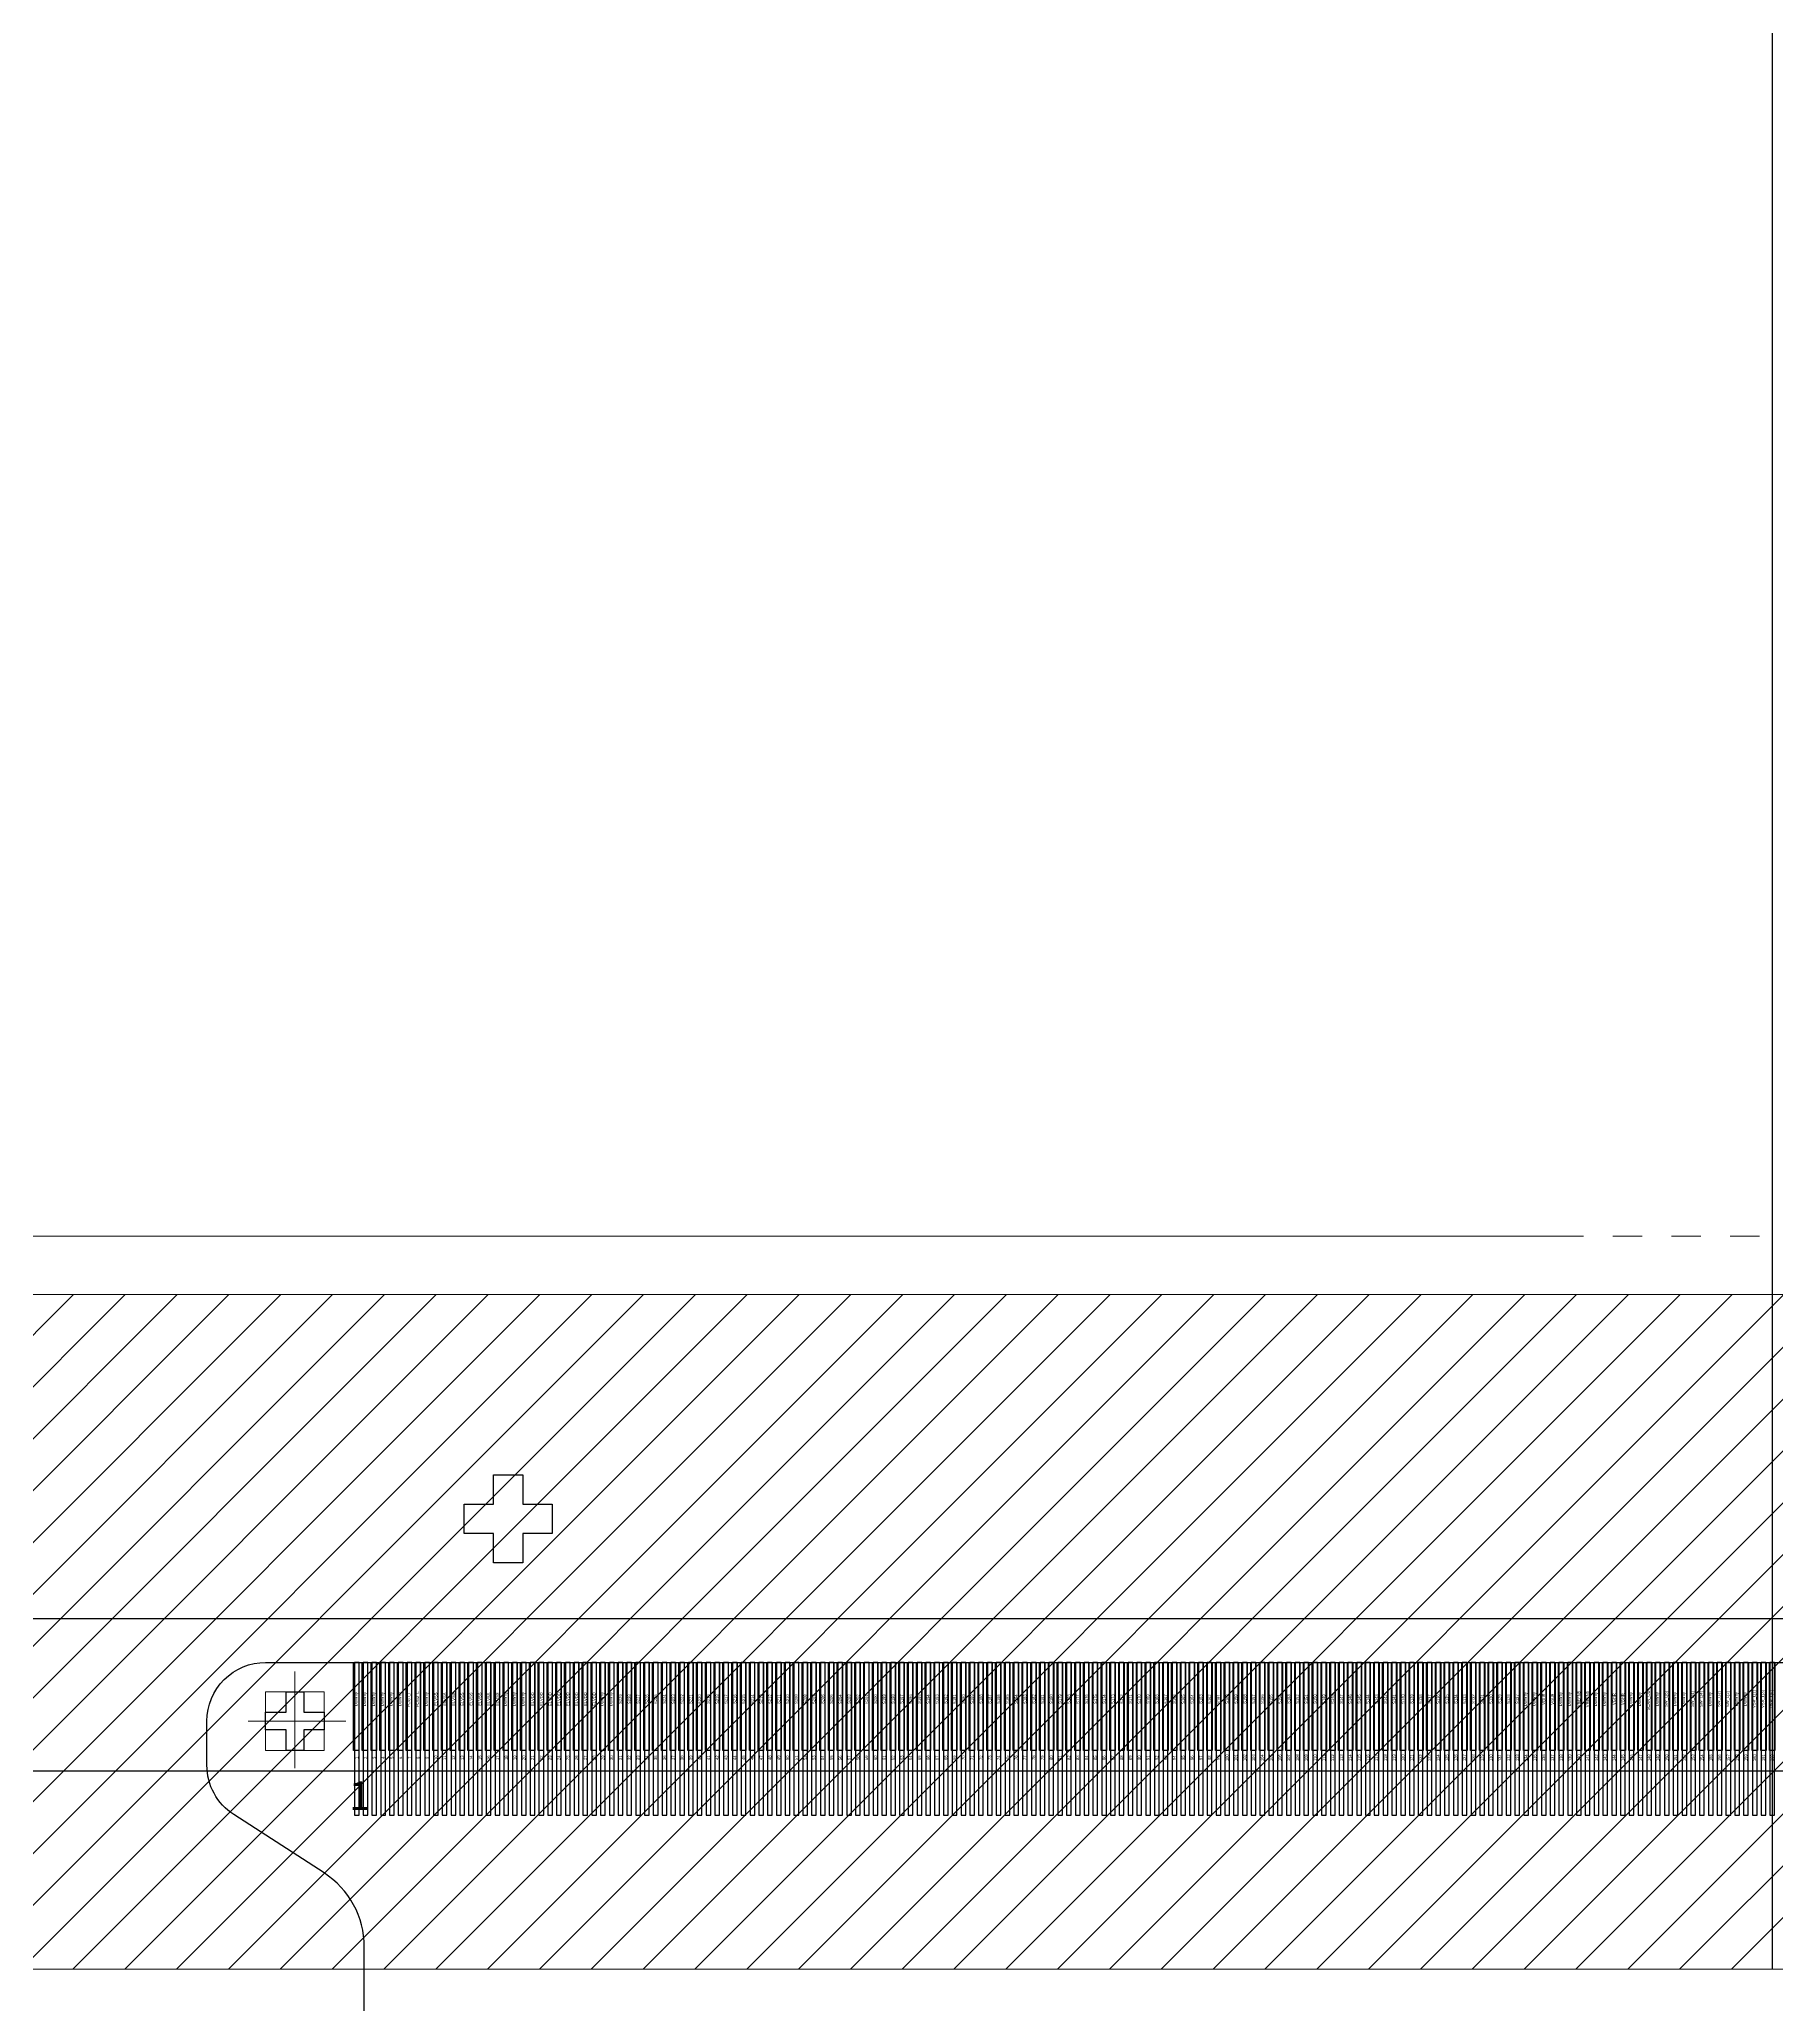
# Model space of a CAD drawing. Header units: inches. Extents: x 1765 to 5217, y -1519 to 441.
# Drawn here: x 4598.58 to 4604.5, y -756.01 to -749.3 of the extents above; entities that cross this region are included whole.
import ezdxf
from ezdxf.enums import TextEntityAlignment as Align

# ---------------------------------------------------------------- set-up
doc = ezdxf.new("R2010")
doc.units = ezdxf.units.IN
doc.header["$MEASUREMENT"] = 0
doc.linetypes.add('ACISOTGB', pattern=[9, 4, -1, 1, -1, 1, -1])
doc.linetypes.add('DOT', pattern=[0.2, 0.1, -0.1])
doc.layers.add('AA', color=7, linetype='Continuous', lineweight=13)
doc.layers.add('尺寸标注', color=7, linetype='Continuous', lineweight=0)
doc.layers.add('L63', color=5, linetype='Continuous')
doc.layers.add('标注', color=3, linetype='Continuous')
doc.styles.add('Chinese', font='')
doc.styles.add('MBC_Arial_Font', font='arial.ttf', dxfattribs={"width": 0.8})
doc.styles.add('宋', font='', dxfattribs={"height": 2})
doc.styles.get('Chinese').set_extended_font_data('SimSun')
doc.styles.get('宋').set_extended_font_data('SimSun')
doc.dimstyles.new('YanXiu', dxfattribs={"dimtxt": 2.5, "dimasz": 2.2, "dimexe": 0.66, "dimexo": 0.66, "dimgap": 0.66, "dimtad": 0, "dimdsep": 46, "dimtxsty": 'Chinese', "dimcen": 0, "dimclrd": 119, "dimclre": 119, "dimclrt": 42, "dimazin": 2, "dimtfac": 1, "dimtofl": 0, "dimtmove": 0, "dimatfit": 3, "dimfxl": 0, "dimlwd": 5, "dimlwe": 5, "dimarcsym": 0})

# ---------------------------------------------------------------- blocks, each defined once
blk = doc.blocks.new('mark')
at = {"layer": '尺寸标注', "color": 1}
for p, q in [((3641.1385, 1398.7947), (3641.1385, 1398.4644)), ((3640.9791, 1398.6255), (3641.3121, 1398.6255))]:
    blk.add_line(p, q, dxfattribs=at)
at = {"layer": '尺寸标注', "color": 2}
for points in [[(3641.0385, 1398.7255), (3641.1085, 1398.7255), (3641.1085, 1398.6555), (3641.0385, 1398.6555)], [(3641.1685, 1398.7255), (3641.2385, 1398.7255), (3641.2385, 1398.6555), (3641.1685, 1398.6555)], [(3641.0385, 1398.5955), (3641.1085, 1398.5955), (3641.1085, 1398.5255), (3641.0385, 1398.5255)], [(3641.1685, 1398.5955), (3641.2385, 1398.5955), (3641.2385, 1398.5255), (3641.1685, 1398.5255)]]:
    blk.add_lwpolyline(points, close=True, dxfattribs=at)
blk = doc.blocks.new('CO5300AF-51-1')
blk.add_lwpolyline([(115.0359, 65.2541, 0.263643), (115.1818, 65.5115), (115.1818, 68.9188, -0.315299), (115.3792, 69.2007), (115.7922, 69.3511, 0.315299), (115.9896, 69.633), (115.9896, 71.0624, 0.254671), (115.8523, 71.3144), (115.5443, 71.5133, -0.254671), (115.4528, 71.6814), (115.4528, 71.8321, -0.414214), (115.6528, 72.0321), (125.9308, 72.0321, -0.414214), (126.1308, 71.8321), (126.1308, 71.6814, -0.254671), (126.0392, 71.5133), (125.7312, 71.3144, 0.254671), (125.5939, 71.0624), (125.5939, 69.633, 0.315299), (125.7913, 69.3511), (126.2044, 69.2007, -0.315299), (126.4018, 68.9188), (126.4018, 65.5115, 0.263643), (126.5476, 65.2541)], format="xyb")
at = {"color": 0}
for points in [[(115.9717, 72.0321), (115.9557, 72.0321), (115.9557, 71.5117), (115.9717, 71.5117)], [(116.0017, 72.0321), (115.9857, 72.0321), (115.9857, 71.5117), (116.0017, 71.5117)], [(116.0317, 72.0321), (116.0157, 72.0321), (116.0157, 71.5117), (116.0317, 71.5117)], [(116.0617, 72.0321), (116.0457, 72.0321), (116.0457, 71.5117), (116.0617, 71.5117)], [(116.0916, 72.0321), (116.0756, 72.0321), (116.0756, 71.5117), (116.0916, 71.5117)], [(116.1216, 72.0321), (116.1056, 72.0321), (116.1056, 71.5117), (116.1216, 71.5117)], [(116.1516, 72.0321), (116.1356, 72.0321), (116.1356, 71.5117), (116.1516, 71.5117)], [(116.1816, 72.0321), (116.1656, 72.0321), (116.1656, 71.5117), (116.1816, 71.5117)], [(116.2116, 72.0321), (116.1956, 72.0321), (116.1956, 71.5117), (116.2116, 71.5117)], [(116.2416, 72.0321), (116.2256, 72.0321), (116.2256, 71.5117), (116.2416, 71.5117)], [(116.2716, 72.0321), (116.2556, 72.0321), (116.2556, 71.5117), (116.2716, 71.5117)], [(116.3016, 72.0321), (116.2856, 72.0321), (116.2856, 71.5117), (116.3016, 71.5117)], [(116.3315, 72.0321), (116.3155, 72.0321), (116.3155, 71.5117), (116.3315, 71.5117)], [(116.3615, 72.0321), (116.3455, 72.0321), (116.3455, 71.5117), (116.3615, 71.5117)], [(116.3915, 72.0321), (116.3755, 72.0321), (116.3755, 71.5117), (116.3915, 71.5117)], [(116.4215, 72.0321), (116.4055, 72.0321), (116.4055, 71.5117), (116.4215, 71.5117)], [(116.4515, 72.0321), (116.4355, 72.0321), (116.4355, 71.5117), (116.4515, 71.5117)], [(116.4815, 72.0321), (116.4655, 72.0321), (116.4655, 71.5117), (116.4815, 71.5117)], [(116.5115, 72.0321), (116.4955, 72.0321), (116.4955, 71.5117), (116.5115, 71.5117)], [(116.5415, 72.0321), (116.5255, 72.0321), (116.5255, 71.5117), (116.5415, 71.5117)], [(116.5715, 72.0321), (116.5555, 72.0321), (116.5555, 71.5117), (116.5715, 71.5117)], [(116.6014, 72.0321), (116.5854, 72.0321), (116.5854, 71.5117), (116.6014, 71.5117)], [(116.6314, 72.0321), (116.6154, 72.0321), (116.6154, 71.5117), (116.6314, 71.5117)], [(116.6614, 72.0321), (116.6454, 72.0321), (116.6454, 71.5117), (116.6614, 71.5117)], [(116.6914, 72.0321), (116.6754, 72.0321), (116.6754, 71.5117), (116.6914, 71.5117)], [(116.7214, 72.0321), (116.7054, 72.0321), (116.7054, 71.5117), (116.7214, 71.5117)], [(116.7514, 72.0321), (116.7354, 72.0321), (116.7354, 71.5117), (116.7514, 71.5117)], [(116.7814, 72.0321), (116.7654, 72.0321), (116.7654, 71.5117), (116.7814, 71.5117)], [(116.8114, 72.0321), (116.7954, 72.0321), (116.7954, 71.5117), (116.8114, 71.5117)], [(116.8413, 72.0321), (116.8253, 72.0321), (116.8253, 71.5117), (116.8413, 71.5117)], [(116.8713, 72.0321), (116.8553, 72.0321), (116.8553, 71.5117), (116.8713, 71.5117)], [(116.9013, 72.0321), (116.8853, 72.0321), (116.8853, 71.5117), (116.9013, 71.5117)], [(116.9313, 72.0321), (116.9153, 72.0321), (116.9153, 71.5117), (116.9313, 71.5117)], [(116.9613, 72.0321), (116.9453, 72.0321), (116.9453, 71.5117), (116.9613, 71.5117)], [(116.9913, 72.0321), (116.9753, 72.0321), (116.9753, 71.5117), (116.9913, 71.5117)], [(117.0213, 72.0321), (117.0053, 72.0321), (117.0053, 71.5117), (117.0213, 71.5117)], [(117.0513, 72.0321), (117.0353, 72.0321), (117.0353, 71.5117), (117.0513, 71.5117)], [(117.0812, 72.0321), (117.0652, 72.0321), (117.0652, 71.5117), (117.0812, 71.5117)], [(117.1112, 72.0321), (117.0952, 72.0321), (117.0952, 71.5117), (117.1112, 71.5117)], [(117.1412, 72.0321), (117.1252, 72.0321), (117.1252, 71.5117), (117.1412, 71.5117)], [(117.1712, 72.0321), (117.1552, 72.0321), (117.1552, 71.5117), (117.1712, 71.5117)], [(117.2012, 72.0321), (117.1852, 72.0321), (117.1852, 71.5117), (117.2012, 71.5117)], [(117.2312, 72.0321), (117.2152, 72.0321), (117.2152, 71.5117), (117.2312, 71.5117)], [(117.2612, 72.0321), (117.2452, 72.0321), (117.2452, 71.5117), (117.2612, 71.5117)], [(117.2912, 72.0321), (117.2752, 72.0321), (117.2752, 71.5117), (117.2912, 71.5117)], [(117.3212, 72.0321), (117.3052, 72.0321), (117.3052, 71.5117), (117.3212, 71.5117)], [(117.3511, 72.0321), (117.3351, 72.0321), (117.3351, 71.5117), (117.3511, 71.5117)], [(117.3811, 72.0321), (117.3651, 72.0321), (117.3651, 71.5117), (117.3811, 71.5117)], [(117.4111, 72.0321), (117.3951, 72.0321), (117.3951, 71.5117), (117.4111, 71.5117)], [(117.4411, 72.0321), (117.4251, 72.0321), (117.4251, 71.5117), (117.4411, 71.5117)], [(117.4711, 72.0321), (117.4551, 72.0321), (117.4551, 71.5117), (117.4711, 71.5117)], [(117.5011, 72.0321), (117.4851, 72.0321), (117.4851, 71.5117), (117.5011, 71.5117)], [(117.5311, 72.0321), (117.5151, 72.0321), (117.5151, 71.5117), (117.5311, 71.5117)], [(117.5611, 72.0321), (117.5451, 72.0321), (117.5451, 71.5117), (117.5611, 71.5117)], [(117.591, 72.0321), (117.575, 72.0321), (117.575, 71.5117), (117.591, 71.5117)], [(117.621, 72.0321), (117.605, 72.0321), (117.605, 71.5117), (117.621, 71.5117)], [(117.651, 72.0321), (117.635, 72.0321), (117.635, 71.5117), (117.651, 71.5117)], [(117.681, 72.0321), (117.665, 72.0321), (117.665, 71.5117), (117.681, 71.5117)], [(117.711, 72.0321), (117.695, 72.0321), (117.695, 71.5117), (117.711, 71.5117)], [(117.741, 72.0321), (117.725, 72.0321), (117.725, 71.5117), (117.741, 71.5117)], [(117.771, 72.0321), (117.755, 72.0321), (117.755, 71.5117), (117.771, 71.5117)], [(117.801, 72.0321), (117.785, 72.0321), (117.785, 71.5117), (117.801, 71.5117)], [(117.8309, 72.0321), (117.8149, 72.0321), (117.8149, 71.5117), (117.8309, 71.5117)], [(117.8609, 72.0321), (117.8449, 72.0321), (117.8449, 71.5117), (117.8609, 71.5117)], [(117.8909, 72.0321), (117.8749, 72.0321), (117.8749, 71.5117), (117.8909, 71.5117)], [(117.9209, 72.0321), (117.9049, 72.0321), (117.9049, 71.5117), (117.9209, 71.5117)], [(117.9509, 72.0321), (117.9349, 72.0321), (117.9349, 71.5117), (117.9509, 71.5117)], [(117.9809, 72.0321), (117.9649, 72.0321), (117.9649, 71.5117), (117.9809, 71.5117)], [(118.0109, 72.0321), (117.9949, 72.0321), (117.9949, 71.5117), (118.0109, 71.5117)], [(118.0409, 72.0321), (118.0249, 72.0321), (118.0249, 71.5117), (118.0409, 71.5117)], [(118.0709, 72.0321), (118.0549, 72.0321), (118.0549, 71.5117), (118.0709, 71.5117)], [(118.1008, 72.0321), (118.0848, 72.0321), (118.0848, 71.5117), (118.1008, 71.5117)], [(118.1308, 72.0321), (118.1148, 72.0321), (118.1148, 71.5117), (118.1308, 71.5117)], [(118.1608, 72.0321), (118.1448, 72.0321), (118.1448, 71.5117), (118.1608, 71.5117)], [(118.1908, 72.0321), (118.1748, 72.0321), (118.1748, 71.5117), (118.1908, 71.5117)], [(118.2208, 72.0321), (118.2048, 72.0321), (118.2048, 71.5117), (118.2208, 71.5117)], [(118.2508, 72.0321), (118.2348, 72.0321), (118.2348, 71.5117), (118.2508, 71.5117)], [(118.2808, 72.0321), (118.2648, 72.0321), (118.2648, 71.5117), (118.2808, 71.5117)], [(118.3108, 72.0321), (118.2948, 72.0321), (118.2948, 71.5117), (118.3108, 71.5117)], [(118.3407, 72.0321), (118.3247, 72.0321), (118.3247, 71.5117), (118.3407, 71.5117)], [(118.3707, 72.0321), (118.3547, 72.0321), (118.3547, 71.5117), (118.3707, 71.5117)], [(118.4007, 72.0321), (118.3847, 72.0321), (118.3847, 71.5117), (118.4007, 71.5117)], [(118.4307, 72.0321), (118.4147, 72.0321), (118.4147, 71.5117), (118.4307, 71.5117)], [(118.4607, 72.0321), (118.4447, 72.0321), (118.4447, 71.5117), (118.4607, 71.5117)], [(118.4907, 72.0321), (118.4747, 72.0321), (118.4747, 71.5117), (118.4907, 71.5117)], [(118.5207, 72.0321), (118.5047, 72.0321), (118.5047, 71.5117), (118.5207, 71.5117)], [(118.5507, 72.0321), (118.5347, 72.0321), (118.5347, 71.5117), (118.5507, 71.5117)], [(118.5806, 72.0321), (118.5646, 72.0321), (118.5646, 71.5117), (118.5806, 71.5117)], [(118.6106, 72.0321), (118.5946, 72.0321), (118.5946, 71.5117), (118.6106, 71.5117)], [(118.6406, 72.0321), (118.6246, 72.0321), (118.6246, 71.5117), (118.6406, 71.5117)], [(118.6706, 72.0321), (118.6546, 72.0321), (118.6546, 71.5117), (118.6706, 71.5117)], [(118.7006, 72.0321), (118.6846, 72.0321), (118.6846, 71.5117), (118.7006, 71.5117)], [(118.7306, 72.0321), (118.7146, 72.0321), (118.7146, 71.5117), (118.7306, 71.5117)], [(118.7606, 72.0321), (118.7446, 72.0321), (118.7446, 71.5117), (118.7606, 71.5117)], [(118.7906, 72.0321), (118.7746, 72.0321), (118.7746, 71.5117), (118.7906, 71.5117)], [(118.8206, 72.0321), (118.8046, 72.0321), (118.8046, 71.5117), (118.8206, 71.5117)], [(118.8505, 72.0321), (118.8345, 72.0321), (118.8345, 71.5117), (118.8505, 71.5117)], [(118.8805, 72.0321), (118.8645, 72.0321), (118.8645, 71.5117), (118.8805, 71.5117)], [(118.9105, 72.0321), (118.8945, 72.0321), (118.8945, 71.5117), (118.9105, 71.5117)], [(118.9405, 72.0321), (118.9245, 72.0321), (118.9245, 71.5117), (118.9405, 71.5117)], [(118.9705, 72.0321), (118.9545, 72.0321), (118.9545, 71.5117), (118.9705, 71.5117)], [(119.0005, 72.0321), (118.9845, 72.0321), (118.9845, 71.5117), (119.0005, 71.5117)], [(119.0305, 72.0321), (119.0145, 72.0321), (119.0145, 71.5117), (119.0305, 71.5117)], [(119.0605, 72.0321), (119.0445, 72.0321), (119.0445, 71.5117), (119.0605, 71.5117)], [(119.0904, 72.0321), (119.0744, 72.0321), (119.0744, 71.5117), (119.0904, 71.5117)], [(119.1204, 72.0321), (119.1044, 72.0321), (119.1044, 71.5117), (119.1204, 71.5117)], [(119.1504, 72.0321), (119.1344, 72.0321), (119.1344, 71.5117), (119.1504, 71.5117)], [(119.1804, 72.0321), (119.1644, 72.0321), (119.1644, 71.5117), (119.1804, 71.5117)], [(119.2104, 72.0321), (119.1944, 72.0321), (119.1944, 71.5117), (119.2104, 71.5117)], [(119.2404, 72.0321), (119.2244, 72.0321), (119.2244, 71.5117), (119.2404, 71.5117)], [(119.2704, 72.0321), (119.2544, 72.0321), (119.2544, 71.5117), (119.2704, 71.5117)], [(119.3004, 72.0321), (119.2844, 72.0321), (119.2844, 71.5117), (119.3004, 71.5117)], [(119.3303, 72.0321), (119.3143, 72.0321), (119.3143, 71.5117), (119.3303, 71.5117)], [(119.3603, 72.0321), (119.3443, 72.0321), (119.3443, 71.5117), (119.3603, 71.5117)], [(119.3903, 72.0321), (119.3743, 72.0321), (119.3743, 71.5117), (119.3903, 71.5117)], [(119.4203, 72.0321), (119.4043, 72.0321), (119.4043, 71.5117), (119.4203, 71.5117)], [(119.4503, 72.0321), (119.4343, 72.0321), (119.4343, 71.5117), (119.4503, 71.5117)], [(119.4803, 72.0321), (119.4643, 72.0321), (119.4643, 71.5117), (119.4803, 71.5117)], [(119.5103, 72.0321), (119.4943, 72.0321), (119.4943, 71.5117), (119.5103, 71.5117)], [(119.5403, 72.0321), (119.5243, 72.0321), (119.5243, 71.5117), (119.5403, 71.5117)], [(119.5703, 72.0321), (119.5543, 72.0321), (119.5543, 71.5117), (119.5703, 71.5117)], [(119.6002, 72.0321), (119.5842, 72.0321), (119.5842, 71.5117), (119.6002, 71.5117)], [(119.6302, 72.0321), (119.6142, 72.0321), (119.6142, 71.5117), (119.6302, 71.5117)], [(119.6602, 72.0321), (119.6442, 72.0321), (119.6442, 71.5117), (119.6602, 71.5117)], [(119.6902, 72.0321), (119.6742, 72.0321), (119.6742, 71.5117), (119.6902, 71.5117)], [(119.7202, 72.0321), (119.7042, 72.0321), (119.7042, 71.5117), (119.7202, 71.5117)], [(119.7502, 72.0321), (119.7342, 72.0321), (119.7342, 71.5117), (119.7502, 71.5117)], [(119.7802, 72.0321), (119.7642, 72.0321), (119.7642, 71.5117), (119.7802, 71.5117)], [(119.8102, 72.0321), (119.7942, 72.0321), (119.7942, 71.5117), (119.8102, 71.5117)], [(119.8401, 72.0321), (119.8241, 72.0321), (119.8241, 71.5117), (119.8401, 71.5117)], [(119.8701, 72.0321), (119.8541, 72.0321), (119.8541, 71.5117), (119.8701, 71.5117)], [(119.9001, 72.0321), (119.8841, 72.0321), (119.8841, 71.5117), (119.9001, 71.5117)], [(119.9301, 72.0321), (119.9141, 72.0321), (119.9141, 71.5117), (119.9301, 71.5117)], [(119.9601, 72.0321), (119.9441, 72.0321), (119.9441, 71.5117), (119.9601, 71.5117)], [(119.9901, 72.0321), (119.9741, 72.0321), (119.9741, 71.5117), (119.9901, 71.5117)], [(120.0201, 72.0321), (120.0041, 72.0321), (120.0041, 71.5117), (120.0201, 71.5117)], [(120.0501, 72.0321), (120.0341, 72.0321), (120.0341, 71.5117), (120.0501, 71.5117)], [(120.08, 72.0321), (120.064, 72.0321), (120.064, 71.5117), (120.08, 71.5117)], [(120.11, 72.0321), (120.094, 72.0321), (120.094, 71.5117), (120.11, 71.5117)], [(120.14, 72.0321), (120.124, 72.0321), (120.124, 71.5117), (120.14, 71.5117)], [(120.17, 72.0321), (120.154, 72.0321), (120.154, 71.5117), (120.17, 71.5117)], [(120.2, 72.0321), (120.184, 72.0321), (120.184, 71.5117), (120.2, 71.5117)], [(120.23, 72.0321), (120.214, 72.0321), (120.214, 71.5117), (120.23, 71.5117)], [(120.26, 72.0321), (120.244, 72.0321), (120.244, 71.5117), (120.26, 71.5117)], [(120.29, 72.0321), (120.274, 72.0321), (120.274, 71.5117), (120.29, 71.5117)], [(120.32, 72.0321), (120.304, 72.0321), (120.304, 71.5117), (120.32, 71.5117)], [(120.3499, 72.0321), (120.3339, 72.0321), (120.3339, 71.5117), (120.3499, 71.5117)], [(120.3799, 72.0321), (120.3639, 72.0321), (120.3639, 71.5117), (120.3799, 71.5117)], [(120.4099, 72.0321), (120.3939, 72.0321), (120.3939, 71.5117), (120.4099, 71.5117)], [(120.4399, 72.0321), (120.4239, 72.0321), (120.4239, 71.5117), (120.4399, 71.5117)], [(120.4699, 72.0321), (120.4539, 72.0321), (120.4539, 71.5117), (120.4699, 71.5117)], [(120.4999, 72.0321), (120.4839, 72.0321), (120.4839, 71.5117), (120.4999, 71.5117)], [(120.5299, 72.0321), (120.5139, 72.0321), (120.5139, 71.5117), (120.5299, 71.5117)], [(120.5599, 72.0321), (120.5439, 72.0321), (120.5439, 71.5117), (120.5599, 71.5117)], [(120.5898, 72.0321), (120.5738, 72.0321), (120.5738, 71.5117), (120.5898, 71.5117)], [(120.6198, 72.0321), (120.6038, 72.0321), (120.6038, 71.5117), (120.6198, 71.5117)], [(120.6498, 72.0321), (120.6338, 72.0321), (120.6338, 71.5117), (120.6498, 71.5117)], [(120.6798, 72.0321), (120.6638, 72.0321), (120.6638, 71.5117), (120.6798, 71.5117)], [(120.7098, 72.0321), (120.6938, 72.0321), (120.6938, 71.5117), (120.7098, 71.5117)], [(120.7398, 72.0321), (120.7238, 72.0321), (120.7238, 71.5117), (120.7398, 71.5117)], [(120.7698, 72.0321), (120.7538, 72.0321), (120.7538, 71.5117), (120.7698, 71.5117)], [(120.7998, 72.0321), (120.7838, 72.0321), (120.7838, 71.5117), (120.7998, 71.5117)]]:
    blk.add_lwpolyline(points, close=True, dxfattribs=at)
blk.add_lwpolyline([(115.7228, 71.9321), (115.7828, 71.9321), (115.7828, 71.8621), (115.8528, 71.8621), (115.8528, 71.8021), (115.7828, 71.8021), (115.7828, 71.7321), (115.7228, 71.7321), (115.7228, 71.8021), (115.6528, 71.8021), (115.6528, 71.8621), (115.7228, 71.8621)], close=True)
at = {"color": 3, "style": 'MBC_Arial_Font'}
for s, p in [('Dummy', (115.9608, 71.9069)), ('Dummy', (115.9907, 71.9069)), ('Dummy', (116.0207, 71.9069)), ('Dummy', (116.0507, 71.9069)), ('Dummy', (116.0807, 71.9069)), ('Dummy', (116.1107, 71.9069)), ('FOG1_L', (116.141, 71.9069)), ('FOG2_L', (116.171, 71.9069)), ('Dummy', (116.2007, 71.9069)), ('ELVSS', (116.2336, 71.9069)), ('ELVSS', (116.2636, 71.9069)), ('ELVSS', (116.2936, 71.9069)), ('ELVSS', (116.3235, 71.9069)), ('ELVSS', (116.3535, 71.9069)), ('ELVSS', (116.3835, 71.9069)), ('ELVSS', (116.4135, 71.9069)), ('ELVSS', (116.4435, 71.9069)), ('Dummy', (116.4705, 71.9069)), ('Dummy', (116.5005, 71.9069)), ('Dummy', (116.5305, 71.9069)), ('ELVDD', (116.5635, 71.9069)), ('ELVDD', (116.5934, 71.9069)), ('ELVDD', (116.6234, 71.9069)), ('ELVDD', (116.6534, 71.9069)), ('ELVDD', (116.6834, 71.9069)), ('ELVDD', (116.7134, 71.9069)), ('ELVDD', (116.7434, 71.9069)), ('ELVDD', (116.7734, 71.9069)), ('Dummy', (116.8004, 71.9069)), ('Dummy', (116.8304, 71.9069)), ('S229', (116.8633, 71.9069)), ('S228', (116.8933, 71.9069)), ('S227', (116.9233, 71.9069)), ('S226', (116.9533, 71.9069)), ('S225', (116.9833, 71.9069)), ('S224', (117.0133, 71.9069)), ('S223', (117.0433, 71.9069)), ('S222', (117.0732, 71.9069)), ('S221', (117.1032, 71.9069)), ('S220', (117.1332, 71.9069)), ('S219', (117.1632, 71.9069)), ('S218', (117.1932, 71.9069)), ('S217', (117.2232, 71.9069)), ('S216', (117.2532, 71.9069)), ('S215', (117.2832, 71.9069)), ('S214', (117.3132, 71.9069)), ('S213', (117.3431, 71.9069)), ('S212', (117.3731, 71.9069)), ('S211', (117.4031, 71.9069)), ('S210', (117.4331, 71.9069)), ('S209', (117.4631, 71.9069)), ('S208', (117.4931, 71.9069)), ('S207', (117.5231, 71.9069)), ('S206', (117.5531, 71.9069)), ('S205', (117.583, 71.9069)), ('S204', (117.613, 71.9069)), ('S203', (117.643, 71.9069)), ('S202', (117.673, 71.9069)), ('S201', (117.703, 71.9069)), ('S200', (117.733, 71.9069)), ('S199', (117.763, 71.9069)), ('S198', (117.793, 71.9069)), ('S197', (117.8229, 71.9069)), ('S196', (117.8529, 71.9069)), ('S195', (117.8829, 71.9069)), ('S194', (117.9129, 71.9069)), ('S193', (117.9429, 71.9069)), ('S192', (117.9729, 71.9069)), ('S191', (118.0029, 71.9069)), ('S190', (118.0329, 71.9069)), ('S189', (118.0629, 71.9069)), ('S188', (118.0928, 71.9069)), ('S187', (118.1228, 71.9069)), ('S186', (118.1528, 71.9069)), ('S185', (118.1828, 71.9069)), ('S184', (118.2128, 71.9069)), ('S183', (118.2428, 71.9069)), ('S182', (118.2728, 71.9069)), ('S181', (118.3028, 71.9069)), ('S180', (118.3327, 71.9069)), ('S179', (118.3627, 71.9069)), ('S178', (118.3927, 71.9069)), ('S177', (118.4227, 71.9069)), ('S176', (118.4527, 71.9069)), ('S175', (118.4827, 71.9069)), ('S174', (118.5127, 71.9069)), ('S173', (118.5427, 71.9069)), ('S172', (118.5726, 71.9069)), ('S171', (118.6026, 71.9069)), ('S170', (118.6326, 71.9069)), ('S169', (118.6626, 71.9069)), ('S168', (118.6926, 71.9069)), ('S167', (118.7226, 71.9069)), ('S166', (118.7526, 71.9069)), ('S165', (118.7826, 71.9069)), ('S164', (118.8126, 71.9069)), ('S163', (118.8425, 71.9069)), ('S162', (118.8725, 71.9069)), ('S161', (118.9025, 71.9069)), ('S160', (118.9325, 71.9069)), ('S159', (118.9625, 71.9069)), ('S158', (118.9925, 71.9069)), ('S157', (119.0225, 71.9069)), ('S156', (119.0525, 71.9069)), ('S155', (119.0824, 71.9069)), ('S154', (119.1124, 71.9069)), ('S153', (119.1424, 71.9069)), ('S152', (119.1724, 71.9069)), ('S151', (119.2024, 71.9069)), ('S150', (119.2324, 71.9069)), ('S149', (119.2624, 71.9069)), ('S148', (119.2924, 71.9069)), ('S147', (119.3223, 71.9069)), ('S146', (119.3523, 71.9069)), ('S145', (119.3823, 71.9069)), ('S144', (119.4123, 71.9069)), ('S143', (119.4423, 71.9069)), ('S142', (119.4723, 71.9069)), ('S141', (119.5023, 71.9069)), ('S140', (119.5323, 71.9069)), ('S139', (119.5622, 71.9069)), ('S138', (119.5922, 71.9069)), ('S137', (119.6222, 71.9069)), ('S136', (119.6522, 71.9069)), ('S135', (119.6822, 71.9069)), ('S134', (119.7122, 71.9069)), ('S133', (119.7422, 71.9069)), ('S132', (119.7722, 71.9069)), ('S131', (119.8022, 71.9069)), ('S130', (119.8321, 71.9069)), ('S129', (119.8621, 71.9069)), ('S128', (119.8921, 71.9069)), ('S127', (119.9221, 71.9069)), ('Dummy', (119.9492, 71.9069)), ('Dummy', (119.9791, 71.9069)), ('VGLR', (120.0121, 71.9069)), ('VGLR', (120.0421, 71.9069)), ('Dummy', (120.0691, 71.9069)), ('Dummy', (120.0991, 71.9069)), ('VREFN5', (120.1319, 71.9069)), ('VREFN5', (120.1618, 71.9069)), ('Dummy', (120.1891, 71.9069)), ('Dummy', (120.219, 71.9069)), ('VGHR', (120.252, 71.9069)), ('VGHR', (120.282, 71.9069)), ('Dummy', (120.309, 71.9069)), ('Dummy', (120.339, 71.9069)), ('SCAN_OUT', (120.3693, 71.9069)), ('Dummy', (120.399, 71.9069)), ('SW_L[6]', (120.4293, 71.9069)), ('Dummy', (120.459, 71.9069)), ('Dummy', (120.4889, 71.9069)), ('SW_L[4]', (120.5193, 71.9069)), ('SW_L[4]', (120.5493, 71.9069)), ('Dummy', (120.5789, 71.9069)), ('SW_L[2]', (120.6092, 71.9069)), ('SW_L[2]', (120.6392, 71.9069)), ('Dummy', (120.6689, 71.9069)), ('Dummy', (120.6989, 71.9069)), ('VSR_L[1]', (120.7292, 71.9069)), ('VSR_L[3]', (120.7592, 71.9069)), ('VSR_L[5]', (120.7892, 71.9069)), ('10', (116.2335, 71.707)), ('11', (116.2636, 71.707)), ('12', (116.2936, 71.707)), ('13', (116.3234, 71.707)), ('14', (116.3536, 71.707)), ('15', (116.3834, 71.707)), ('16', (116.4134, 71.707)), ('17', (116.4435, 71.707)), ('18', (116.4734, 71.707)), ('19', (116.5033, 71.707)), ('20', (116.5333, 71.707)), ('21', (116.5635, 71.707)), ('22', (116.5935, 71.707)), ('23', (116.6233, 71.707)), ('24', (116.6535, 71.707)), ('25', (116.6833, 71.707)), ('26', (116.7133, 71.707)), ('27', (116.7434, 71.707)), ('28', (116.7732, 71.707)), ('29', (116.8032, 71.707)), ('30', (116.8332, 71.707)), ('31', (116.8632, 71.707)), ('32', (116.8932, 71.707)), ('33', (116.9232, 71.707)), ('34', (116.9532, 71.707)), ('35', (116.9831, 71.707)), ('36', (117.0131, 71.707)), ('37', (117.0431, 71.707)), ('38', (117.0731, 71.707)), ('39', (117.1031, 71.707)), ('40', (117.1331, 71.707)), ('41', (117.1633, 71.707)), ('42', (117.1932, 71.707)), ('43', (117.2231, 71.707)), ('44', (117.2532, 71.707)), ('45', (117.283, 71.707)), ('46', (117.313, 71.707)), ('47', (117.3431, 71.707)), ('48', (117.373, 71.707)), ('49', (117.403, 71.707)), ('50', (117.433, 71.707)), ('51', (117.463, 71.707)), ('52', (117.493, 71.707)), ('53', (117.5229, 71.707)), ('54', (117.5529, 71.707)), ('55', (117.5827, 71.707)), ('56', (117.6129, 71.707)), ('57', (117.6427, 71.707)), ('58', (117.6729, 71.707)), ('59', (117.7029, 71.707)), ('60', (117.7329, 71.707)), ('61', (117.7628, 71.707)), ('62', (117.7928, 71.707)), ('63', (117.8228, 71.707)), ('64', (117.8528, 71.707)), ('65', (117.8828, 71.707)), ('66', (117.9128, 71.707)), ('67', (117.9428, 71.707)), ('68', (117.9728, 71.707)), ('69', (118.0027, 71.707)), ('70', (118.0327, 71.707)), ('71', (118.0629, 71.707)), ('72', (118.0929, 71.707)), ('73', (118.1227, 71.707)), ('74', (118.1528, 71.707)), ('75', (118.1825, 71.707)), ('76', (118.2127, 71.707)), ('77', (118.2427, 71.707)), ('78', (118.2726, 71.707)), ('79', (118.3026, 71.707)), ('80', (118.3326, 71.707)), ('81', (118.3626, 71.707)), ('82', (118.3926, 71.707)), ('83', (118.4226, 71.707)), ('84', (118.4526, 71.707)), ('85', (118.4826, 71.707)), ('86', (118.5125, 71.707)), ('87', (118.5425, 71.707)), ('88', (118.5725, 71.707)), ('89', (118.6025, 71.707)), ('90', (118.6325, 71.707)), ('91', (118.6625, 71.707)), ('92', (118.6925, 71.707)), ('93', (118.7225, 71.707)), ('94', (118.7524, 71.707)), ('95', (118.7824, 71.707)), ('96', (118.8124, 71.707)), ('97', (118.8424, 71.707)), ('98', (118.8724, 71.707)), ('99', (118.9024, 71.707)), ('100', (118.9324, 71.707)), ('101', (118.9624, 71.707)), ('102', (118.9924, 71.707)), ('103', (119.0223, 71.707)), ('104', (119.0523, 71.707)), ('105', (119.0823, 71.707)), ('106', (119.1123, 71.707)), ('107', (119.1423, 71.707)), ('108', (119.1723, 71.707)), ('109', (119.2023, 71.707)), ('110', (119.2323, 71.707)), ('111', (119.2624, 71.707)), ('112', (119.2924, 71.707)), ('113', (119.3222, 71.707)), ('114', (119.3524, 71.707)), ('115', (119.3822, 71.707)), ('116', (119.4122, 71.707)), ('117', (119.4423, 71.707)), ('118', (119.4722, 71.707)), ('119', (119.5021, 71.707)), ('120', (119.5321, 71.707)), ('121', (119.5623, 71.707)), ('122', (119.5923, 71.707)), ('123', (119.6221, 71.707)), ('124', (119.6523, 71.707)), ('125', (119.6821, 71.707)), ('126', (119.7121, 71.707)), ('127', (119.7422, 71.707)), ('128', (119.772, 71.707)), ('129', (119.802, 71.707)), ('130', (119.832, 71.707)), ('131', (119.862, 71.707)), ('132', (119.892, 71.707)), ('133', (119.922, 71.707)), ('134', (119.952, 71.707)), ('135', (119.9819, 71.707)), ('136', (120.0119, 71.707)), ('137', (120.0419, 71.707)), ('138', (120.0719, 71.707)), ('139', (120.1019, 71.707)), ('140', (120.1319, 71.707)), ('141', (120.1621, 71.707)), ('142', (120.192, 71.707)), ('143', (120.2219, 71.707)), ('144', (120.252, 71.707)), ('145', (120.2818, 71.707)), ('146', (120.3118, 71.707)), ('147', (120.342, 71.707)), ('148', (120.3718, 71.707)), ('149', (120.4018, 71.707)), ('150', (120.4318, 71.707)), ('151', (120.4618, 71.707)), ('152', (120.4918, 71.707)), ('153', (120.5217, 71.707)), ('154', (120.5517, 71.707)), ('155', (120.5817, 71.707)), ('156', (120.6117, 71.707)), ('157', (120.6417, 71.707)), ('158', (120.6717, 71.707)), ('159', (120.7017, 71.707)), ('160', (120.7317, 71.707)), ('161', (120.7616, 71.707)), ('162', (120.7916, 71.707)), ('1', (115.9637, 71.707)), ('2', (115.9937, 71.707)), ('3', (116.0235, 71.707)), ('4', (116.0537, 71.707)), ('5', (116.0833, 71.707)), ('6', (116.1135, 71.707)), ('7', (116.1435, 71.707)), ('8', (116.1735, 71.707)), ('9', (116.2035, 71.707))]:
    blk.add_text(s, height=0.01, rotation=90, dxfattribs=at).set_placement(p, align=Align.MIDDLE_CENTER)
blk = doc.blocks.new('*D88')
at = {"layer": 'Defpoints', "color": 0, "transparency": 16777216}
for p in [(4576.9136, -712.8735), (4604.4894, -712.8735), (4604.4894, -753.3849)]:
    blk.add_point(p, dxfattribs=at)
at = {"layer": '标注', "color": 3, "lineweight": 5, "transparency": 16777216}
for p, q in [((4603.8294, -712.8735), (4576.2536, -712.8735)), ((4576.9136, -714.3735), (4576.9136, -723.3026)), ((4576.9136, -751.8849), (4576.9136, -742.9559)), ((4603.8294, -753.3849), (4576.2536, -753.3849))]:
    blk.add_line(p, q, dxfattribs=at)
at = {"layer": '标注', "color": 3, "transparency": 16777216}
for points in [[(4576.6636, -714.3735), (4577.1636, -714.3735), (4576.9136, -712.8735)], [(4576.6636, -751.8849), (4577.1636, -751.8849), (4576.9136, -753.3849)]]:
    blk.add_solid(points, dxfattribs=at)
at = {"layer": '标注', "color": 3, "transparency": 16777216, "insert": (4576.9136, -733.1292), "char_height": 2, "attachment_point": 5, "rotation": 90, "style": '宋'}
blk.add_mtext('40.51  LCD/AA', dxfattribs=at)

msp = doc.modelspace()

# ---------------------------------------------------------------- hatches: boundary and pattern name
h = msp.add_hatch()
h.set_pattern_fill('ANSI31', color=256)
h.set_pattern_definition([(45, (2540.09216, -76.5678), (-0.088388348, 0.088388348), [])])
h.paths.add_polyline_path([(4612.0344, -710.3742), (4604.4894, -710.3742), (4604.4894, -712.6742), (4612.0344, -712.6742, -0.414214), (4621.2344, -721.8742), (4621.2344, -744.3842, -0.414214), (4612.0344, -753.5842), (4604.4894, -753.5842), (4604.4894, -753.5849), (4604.4894, -755.8842), (4612.0344, -755.8842, 0.414214), (4623.5344, -744.3842), (4623.5344, -721.8742, 0.414214)])
h.paths.add_polyline_path([(4604.4894, -710.3742), (4596.9444, -710.3742, 0.414214), (4585.4444, -721.8742), (4585.4444, -744.3842, 0.414214), (4596.9444, -755.8842), (4604.4894, -755.8842), (4604.4894, -753.5842), (4596.9444, -753.5842, -0.414214), (4587.7444, -744.3842), (4587.7444, -721.8742, -0.414214), (4596.9444, -712.6742), (4604.4894, -712.6742), (4604.4894, -712.6735)])

# ---------------------------------------------------------------- linework, layer by layer
at = {"color": 1, "linetype": 'ACISOTGB'}
msp.add_line((4604.4894, -704.4814), (4604.4894, -763.7839), dxfattribs=at)
for p, q in [((4604.4894, -710.3742), (4604.4894, -755.8842)), ((4604.4894, -712.6742), (4604.4894, -753.5842)), ((4593.081, -754.6885), (4615.8978, -754.6885))]:
    msp.add_line(p, q)
at = {"color": 1}
msp.add_line((4604.4894, -712.7235), (4604.4894, -753.5349), dxfattribs=at)
at = {"color": 3, "lineweight": 0}
msp.add_line((4612.0344, -755.8842), (4596.9444, -755.8842), dxfattribs=at)
msp.add_lwpolyline([(4587.0959, -720.4935), (4587.0959, -746.2085, 0.414214), (4596.0959, -755.2085), (4612.8829, -755.2085, 0.414214), (4621.8829, -746.2085), (4621.8829, -720.4935, 0.414214), (4613.4629, -712.0735), (4595.5159, -712.0735, 0.414214)], format="xyb", close=True)
at = {"color": 1, "linetype": 'Continuous'}
msp.add_lwpolyline([(4604.4894, -712.6735), (4604.4894, -753.5849)], dxfattribs=at)
at = {"color": 3}
for points in [[(4599.6504, -754.8385), (4599.6684, -754.8385), (4599.6684, -755.1385), (4599.6504, -755.1385)], [(4599.6804, -754.8385), (4599.6984, -754.8385), (4599.6984, -755.1385), (4599.6804, -755.1385)], [(4599.7104, -754.8385), (4599.7284, -754.8385), (4599.7284, -755.1385), (4599.7104, -755.1385)], [(4599.7404, -754.8385), (4599.7584, -754.8385), (4599.7584, -755.1385), (4599.7404, -755.1385)], [(4599.7704, -754.8385), (4599.7884, -754.8385), (4599.7884, -755.1385), (4599.7704, -755.1385)], [(4599.8004, -754.8385), (4599.8184, -754.8385), (4599.8184, -755.1385), (4599.8004, -755.1385)]]:
    msp.add_lwpolyline(points, close=True, dxfattribs=at)
at = {"color": 2}
for points in [[(4599.8304, -754.8385), (4599.8484, -754.8385), (4599.8484, -755.1385), (4599.8304, -755.1385)], [(4599.8604, -754.8385), (4599.8784, -754.8385), (4599.8784, -755.1385), (4599.8604, -755.1385)], [(4599.8904, -754.8385), (4599.9084, -754.8385), (4599.9084, -755.1385), (4599.8904, -755.1385)], [(4599.9204, -754.8385), (4599.9384, -754.8385), (4599.9384, -755.1385), (4599.9204, -755.1385)], [(4599.9504, -754.8385), (4599.9684, -754.8385), (4599.9684, -755.1385), (4599.9504, -755.1385)], [(4599.9804, -754.8385), (4599.9984, -754.8385), (4599.9984, -755.1385), (4599.9804, -755.1385)], [(4600.0104, -754.8385), (4600.0284, -754.8385), (4600.0284, -755.1385), (4600.0104, -755.1385)], [(4600.0404, -754.8385), (4600.0584, -754.8385), (4600.0584, -755.1385), (4600.0404, -755.1385)], [(4600.0704, -754.8385), (4600.0884, -754.8385), (4600.0884, -755.1385), (4600.0704, -755.1385)], [(4600.1004, -754.8385), (4600.1184, -754.8385), (4600.1184, -755.1385), (4600.1004, -755.1385)], [(4600.1304, -754.8385), (4600.1484, -754.8385), (4600.1484, -755.1385), (4600.1304, -755.1385)], [(4600.1604, -754.8385), (4600.1784, -754.8385), (4600.1784, -755.1385), (4600.1604, -755.1385)], [(4600.1904, -754.8385), (4600.2084, -754.8385), (4600.2084, -755.1385), (4600.1904, -755.1385)], [(4600.2204, -754.8385), (4600.2384, -754.8385), (4600.2384, -755.1385), (4600.2204, -755.1385)], [(4600.2504, -754.8385), (4600.2684, -754.8385), (4600.2684, -755.1385), (4600.2504, -755.1385)], [(4600.2804, -754.8385), (4600.2984, -754.8385), (4600.2984, -755.1385), (4600.2804, -755.1385)], [(4600.3104, -754.8385), (4600.3284, -754.8385), (4600.3284, -755.1385), (4600.3104, -755.1385)], [(4600.3404, -754.8385), (4600.3584, -754.8385), (4600.3584, -755.1385), (4600.3404, -755.1385)], [(4600.3704, -754.8385), (4600.3884, -754.8385), (4600.3884, -755.1385), (4600.3704, -755.1385)], [(4600.4004, -754.8385), (4600.4184, -754.8385), (4600.4184, -755.1385), (4600.4004, -755.1385)], [(4600.4304, -754.8385), (4600.4484, -754.8385), (4600.4484, -755.1385), (4600.4304, -755.1385)], [(4600.4604, -754.8385), (4600.4784, -754.8385), (4600.4784, -755.1385), (4600.4604, -755.1385)], [(4600.4904, -754.8385), (4600.5084, -754.8385), (4600.5084, -755.1385), (4600.4904, -755.1385)], [(4600.5204, -754.8385), (4600.5384, -754.8385), (4600.5384, -755.1385), (4600.5204, -755.1385)], [(4600.5504, -754.8385), (4600.5684, -754.8385), (4600.5684, -755.1385), (4600.5504, -755.1385)], [(4600.5804, -754.8385), (4600.5984, -754.8385), (4600.5984, -755.1385), (4600.5804, -755.1385)], [(4600.6104, -754.8385), (4600.6284, -754.8385), (4600.6284, -755.1385), (4600.6104, -755.1385)], [(4600.6404, -754.8385), (4600.6584, -754.8385), (4600.6584, -755.1385), (4600.6404, -755.1385)], [(4600.6704, -754.8385), (4600.6884, -754.8385), (4600.6884, -755.1385), (4600.6704, -755.1385)], [(4600.7004, -754.8385), (4600.7184, -754.8385), (4600.7184, -755.1385), (4600.7004, -755.1385)], [(4600.7304, -754.8385), (4600.7484, -754.8385), (4600.7484, -755.1385), (4600.7304, -755.1385)], [(4600.7604, -754.8385), (4600.7784, -754.8385), (4600.7784, -755.1385), (4600.7604, -755.1385)], [(4600.7904, -754.8385), (4600.8084, -754.8385), (4600.8084, -755.1385), (4600.7904, -755.1385)], [(4600.8204, -754.8385), (4600.8384, -754.8385), (4600.8384, -755.1385), (4600.8204, -755.1385)], [(4600.8504, -754.8385), (4600.8684, -754.8385), (4600.8684, -755.1385), (4600.8504, -755.1385)], [(4600.8804, -754.8385), (4600.8984, -754.8385), (4600.8984, -755.1385), (4600.8804, -755.1385)], [(4600.9104, -754.8385), (4600.9284, -754.8385), (4600.9284, -755.1385), (4600.9104, -755.1385)], [(4600.9404, -754.8385), (4600.9584, -754.8385), (4600.9584, -755.1385), (4600.9404, -755.1385)], [(4600.9704, -754.8385), (4600.9884, -754.8385), (4600.9884, -755.1385), (4600.9704, -755.1385)], [(4601.0004, -754.8385), (4601.0184, -754.8385), (4601.0184, -755.1385), (4601.0004, -755.1385)], [(4601.0304, -754.8385), (4601.0484, -754.8385), (4601.0484, -755.1385), (4601.0304, -755.1385)], [(4601.0604, -754.8385), (4601.0784, -754.8385), (4601.0784, -755.1385), (4601.0604, -755.1385)], [(4601.0904, -754.8385), (4601.1084, -754.8385), (4601.1084, -755.1385), (4601.0904, -755.1385)], [(4601.1204, -754.8385), (4601.1384, -754.8385), (4601.1384, -755.1385), (4601.1204, -755.1385)], [(4601.1504, -754.8385), (4601.1684, -754.8385), (4601.1684, -755.1385), (4601.1504, -755.1385)], [(4601.1804, -754.8385), (4601.1984, -754.8385), (4601.1984, -755.1385), (4601.1804, -755.1385)], [(4601.2104, -754.8385), (4601.2284, -754.8385), (4601.2284, -755.1385), (4601.2104, -755.1385)], [(4601.2404, -754.8385), (4601.2584, -754.8385), (4601.2584, -755.1385), (4601.2404, -755.1385)], [(4601.2704, -754.8385), (4601.2884, -754.8385), (4601.2884, -755.1385), (4601.2704, -755.1385)], [(4601.3004, -754.8385), (4601.3184, -754.8385), (4601.3184, -755.1385), (4601.3004, -755.1385)], [(4601.3304, -754.8385), (4601.3484, -754.8385), (4601.3484, -755.1385), (4601.3304, -755.1385)], [(4601.3604, -754.8385), (4601.3784, -754.8385), (4601.3784, -755.1385), (4601.3604, -755.1385)], [(4601.3904, -754.8385), (4601.4084, -754.8385), (4601.4084, -755.1385), (4601.3904, -755.1385)], [(4601.4204, -754.8385), (4601.4384, -754.8385), (4601.4384, -755.1385), (4601.4204, -755.1385)], [(4601.4504, -754.8385), (4601.4684, -754.8385), (4601.4684, -755.1385), (4601.4504, -755.1385)], [(4601.4804, -754.8385), (4601.4984, -754.8385), (4601.4984, -755.1385), (4601.4804, -755.1385)], [(4601.5104, -754.8385), (4601.5284, -754.8385), (4601.5284, -755.1385), (4601.5104, -755.1385)], [(4601.5404, -754.8385), (4601.5584, -754.8385), (4601.5584, -755.1385), (4601.5404, -755.1385)], [(4601.5704, -754.8385), (4601.5884, -754.8385), (4601.5884, -755.1385), (4601.5704, -755.1385)], [(4601.6004, -754.8385), (4601.6184, -754.8385), (4601.6184, -755.1385), (4601.6004, -755.1385)], [(4601.6304, -754.8385), (4601.6484, -754.8385), (4601.6484, -755.1385), (4601.6304, -755.1385)], [(4601.6604, -754.8385), (4601.6784, -754.8385), (4601.6784, -755.1385), (4601.6604, -755.1385)], [(4601.6904, -754.8385), (4601.7084, -754.8385), (4601.7084, -755.1385), (4601.6904, -755.1385)], [(4601.7204, -754.8385), (4601.7384, -754.8385), (4601.7384, -755.1385), (4601.7204, -755.1385)], [(4601.7504, -754.8385), (4601.7684, -754.8385), (4601.7684, -755.1385), (4601.7504, -755.1385)], [(4601.7804, -754.8385), (4601.7984, -754.8385), (4601.7984, -755.1385), (4601.7804, -755.1385)], [(4601.8104, -754.8385), (4601.8284, -754.8385), (4601.8284, -755.1385), (4601.8104, -755.1385)], [(4601.8404, -754.8385), (4601.8584, -754.8385), (4601.8584, -755.1385), (4601.8404, -755.1385)], [(4601.8704, -754.8385), (4601.8884, -754.8385), (4601.8884, -755.1385), (4601.8704, -755.1385)], [(4601.9004, -754.8385), (4601.9184, -754.8385), (4601.9184, -755.1385), (4601.9004, -755.1385)], [(4601.9304, -754.8385), (4601.9484, -754.8385), (4601.9484, -755.1385), (4601.9304, -755.1385)], [(4601.9604, -754.8385), (4601.9784, -754.8385), (4601.9784, -755.1385), (4601.9604, -755.1385)], [(4601.9904, -754.8385), (4602.0084, -754.8385), (4602.0084, -755.1385), (4601.9904, -755.1385)], [(4602.0204, -754.8385), (4602.0384, -754.8385), (4602.0384, -755.1385), (4602.0204, -755.1385)], [(4602.0504, -754.8385), (4602.0684, -754.8385), (4602.0684, -755.1385), (4602.0504, -755.1385)], [(4602.0804, -754.8385), (4602.0984, -754.8385), (4602.0984, -755.1385), (4602.0804, -755.1385)], [(4602.1104, -754.8385), (4602.1284, -754.8385), (4602.1284, -755.1385), (4602.1104, -755.1385)], [(4602.1404, -754.8385), (4602.1584, -754.8385), (4602.1584, -755.1385), (4602.1404, -755.1385)], [(4602.1704, -754.8385), (4602.1884, -754.8385), (4602.1884, -755.1385), (4602.1704, -755.1385)], [(4602.2004, -754.8385), (4602.2184, -754.8385), (4602.2184, -755.1385), (4602.2004, -755.1385)], [(4602.2304, -754.8385), (4602.2484, -754.8385), (4602.2484, -755.1385), (4602.2304, -755.1385)], [(4602.2604, -754.8385), (4602.2784, -754.8385), (4602.2784, -755.1385), (4602.2604, -755.1385)], [(4602.2904, -754.8385), (4602.3084, -754.8385), (4602.3084, -755.1385), (4602.2904, -755.1385)], [(4602.3204, -754.8385), (4602.3384, -754.8385), (4602.3384, -755.1385), (4602.3204, -755.1385)], [(4602.3504, -754.8385), (4602.3684, -754.8385), (4602.3684, -755.1385), (4602.3504, -755.1385)], [(4602.3804, -754.8385), (4602.3984, -754.8385), (4602.3984, -755.1385), (4602.3804, -755.1385)], [(4602.4104, -754.8385), (4602.4284, -754.8385), (4602.4284, -755.1385), (4602.4104, -755.1385)], [(4602.4404, -754.8385), (4602.4584, -754.8385), (4602.4584, -755.1385), (4602.4404, -755.1385)], [(4602.4704, -754.8385), (4602.4884, -754.8385), (4602.4884, -755.1385), (4602.4704, -755.1385)], [(4602.5004, -754.8385), (4602.5184, -754.8385), (4602.5184, -755.1385), (4602.5004, -755.1385)], [(4602.5304, -754.8385), (4602.5484, -754.8385), (4602.5484, -755.1385), (4602.5304, -755.1385)], [(4602.5604, -754.8385), (4602.5784, -754.8385), (4602.5784, -755.1385), (4602.5604, -755.1385)], [(4602.5904, -754.8385), (4602.6084, -754.8385), (4602.6084, -755.1385), (4602.5904, -755.1385)], [(4602.6204, -754.8385), (4602.6384, -754.8385), (4602.6384, -755.1385), (4602.6204, -755.1385)], [(4602.6504, -754.8385), (4602.6684, -754.8385), (4602.6684, -755.1385), (4602.6504, -755.1385)], [(4602.6804, -754.8385), (4602.6984, -754.8385), (4602.6984, -755.1385), (4602.6804, -755.1385)], [(4602.7104, -754.8385), (4602.7284, -754.8385), (4602.7284, -755.1385), (4602.7104, -755.1385)], [(4602.7404, -754.8385), (4602.7584, -754.8385), (4602.7584, -755.1385), (4602.7404, -755.1385)], [(4602.7704, -754.8385), (4602.7884, -754.8385), (4602.7884, -755.1385), (4602.7704, -755.1385)], [(4602.8004, -754.8385), (4602.8184, -754.8385), (4602.8184, -755.1385), (4602.8004, -755.1385)], [(4602.8304, -754.8385), (4602.8484, -754.8385), (4602.8484, -755.1385), (4602.8304, -755.1385)], [(4602.8604, -754.8385), (4602.8784, -754.8385), (4602.8784, -755.1385), (4602.8604, -755.1385)], [(4602.8904, -754.8385), (4602.9084, -754.8385), (4602.9084, -755.1385), (4602.8904, -755.1385)], [(4602.9204, -754.8385), (4602.9384, -754.8385), (4602.9384, -755.1385), (4602.9204, -755.1385)], [(4602.9504, -754.8385), (4602.9684, -754.8385), (4602.9684, -755.1385), (4602.9504, -755.1385)], [(4602.9804, -754.8385), (4602.9984, -754.8385), (4602.9984, -755.1385), (4602.9804, -755.1385)], [(4603.0104, -754.8385), (4603.0284, -754.8385), (4603.0284, -755.1385), (4603.0104, -755.1385)], [(4603.0404, -754.8385), (4603.0584, -754.8385), (4603.0584, -755.1385), (4603.0404, -755.1385)], [(4603.0704, -754.8385), (4603.0884, -754.8385), (4603.0884, -755.1385), (4603.0704, -755.1385)], [(4603.1004, -754.8385), (4603.1184, -754.8385), (4603.1184, -755.1385), (4603.1004, -755.1385)], [(4603.1304, -754.8385), (4603.1484, -754.8385), (4603.1484, -755.1385), (4603.1304, -755.1385)], [(4603.1604, -754.8385), (4603.1784, -754.8385), (4603.1784, -755.1385), (4603.1604, -755.1385)], [(4603.1904, -754.8385), (4603.2084, -754.8385), (4603.2084, -755.1385), (4603.1904, -755.1385)], [(4603.2204, -754.8385), (4603.2384, -754.8385), (4603.2384, -755.1385), (4603.2204, -755.1385)], [(4603.2504, -754.8385), (4603.2684, -754.8385), (4603.2684, -755.1385), (4603.2504, -755.1385)], [(4603.2804, -754.8385), (4603.2984, -754.8385), (4603.2984, -755.1385), (4603.2804, -755.1385)], [(4603.3104, -754.8385), (4603.3284, -754.8385), (4603.3284, -755.1385), (4603.3104, -755.1385)], [(4603.3404, -754.8385), (4603.3584, -754.8385), (4603.3584, -755.1385), (4603.3404, -755.1385)], [(4603.3704, -754.8385), (4603.3884, -754.8385), (4603.3884, -755.1385), (4603.3704, -755.1385)], [(4603.4004, -754.8385), (4603.4184, -754.8385), (4603.4184, -755.1385), (4603.4004, -755.1385)], [(4603.4304, -754.8385), (4603.4484, -754.8385), (4603.4484, -755.1385), (4603.4304, -755.1385)], [(4603.4604, -754.8385), (4603.4784, -754.8385), (4603.4784, -755.1385), (4603.4604, -755.1385)], [(4603.4904, -754.8385), (4603.5084, -754.8385), (4603.5084, -755.1385), (4603.4904, -755.1385)], [(4603.5204, -754.8385), (4603.5384, -754.8385), (4603.5384, -755.1385), (4603.5204, -755.1385)], [(4603.5504, -754.8385), (4603.5684, -754.8385), (4603.5684, -755.1385), (4603.5504, -755.1385)], [(4603.5804, -754.8385), (4603.5984, -754.8385), (4603.5984, -755.1385), (4603.5804, -755.1385)], [(4603.6104, -754.8385), (4603.6284, -754.8385), (4603.6284, -755.1385), (4603.6104, -755.1385)], [(4603.6404, -754.8385), (4603.6584, -754.8385), (4603.6584, -755.1385), (4603.6404, -755.1385)], [(4603.6704, -754.8385), (4603.6884, -754.8385), (4603.6884, -755.1385), (4603.6704, -755.1385)], [(4603.7004, -754.8385), (4603.7184, -754.8385), (4603.7184, -755.1385), (4603.7004, -755.1385)], [(4603.7304, -754.8385), (4603.7484, -754.8385), (4603.7484, -755.1385), (4603.7304, -755.1385)], [(4603.7604, -754.8385), (4603.7784, -754.8385), (4603.7784, -755.1385), (4603.7604, -755.1385)], [(4603.7904, -754.8385), (4603.8084, -754.8385), (4603.8084, -755.1385), (4603.7904, -755.1385)], [(4603.8204, -754.8385), (4603.8384, -754.8385), (4603.8384, -755.1385), (4603.8204, -755.1385)], [(4603.8504, -754.8385), (4603.8684, -754.8385), (4603.8684, -755.1385), (4603.8504, -755.1385)], [(4603.8804, -754.8385), (4603.8984, -754.8385), (4603.8984, -755.1385), (4603.8804, -755.1385)], [(4603.9104, -754.8385), (4603.9284, -754.8385), (4603.9284, -755.1385), (4603.9104, -755.1385)], [(4603.9404, -754.8385), (4603.9584, -754.8385), (4603.9584, -755.1385), (4603.9404, -755.1385)], [(4603.9704, -754.8385), (4603.9884, -754.8385), (4603.9884, -755.1385), (4603.9704, -755.1385)], [(4604.0004, -754.8385), (4604.0184, -754.8385), (4604.0184, -755.1385), (4604.0004, -755.1385)], [(4604.0304, -754.8385), (4604.0484, -754.8385), (4604.0484, -755.1385), (4604.0304, -755.1385)], [(4604.0604, -754.8385), (4604.0784, -754.8385), (4604.0784, -755.1385), (4604.0604, -755.1385)], [(4604.0904, -754.8385), (4604.1084, -754.8385), (4604.1084, -755.1385), (4604.0904, -755.1385)], [(4604.1204, -754.8385), (4604.1384, -754.8385), (4604.1384, -755.1385), (4604.1204, -755.1385)], [(4604.1504, -754.8385), (4604.1684, -754.8385), (4604.1684, -755.1385), (4604.1504, -755.1385)], [(4604.1804, -754.8385), (4604.1984, -754.8385), (4604.1984, -755.1385), (4604.1804, -755.1385)], [(4604.2104, -754.8385), (4604.2284, -754.8385), (4604.2284, -755.1385), (4604.2104, -755.1385)], [(4604.2404, -754.8385), (4604.2584, -754.8385), (4604.2584, -755.1385), (4604.2404, -755.1385)], [(4604.2704, -754.8385), (4604.2884, -754.8385), (4604.2884, -755.1385), (4604.2704, -755.1385)], [(4604.3004, -754.8385), (4604.3184, -754.8385), (4604.3184, -755.1385), (4604.3004, -755.1385)], [(4604.3304, -754.8385), (4604.3484, -754.8385), (4604.3484, -755.1385), (4604.3304, -755.1385)], [(4604.3604, -754.8385), (4604.3784, -754.8385), (4604.3784, -755.1385), (4604.3604, -755.1385)], [(4604.3904, -754.8385), (4604.4084, -754.8385), (4604.4084, -755.1385), (4604.3904, -755.1385)], [(4604.4204, -754.8385), (4604.4384, -754.8385), (4604.4384, -755.1385), (4604.4204, -755.1385)], [(4604.4504, -754.8385), (4604.4684, -754.8385), (4604.4684, -755.1385), (4604.4504, -755.1385)], [(4604.4804, -754.8385), (4604.4984, -754.8385), (4604.4984, -755.1385), (4604.4804, -755.1385)]]:
    msp.add_lwpolyline(points, close=True, dxfattribs=at)
at = {"layer": 'AA', "color": 5}
msp.add_line((4596.9444, -753.5842), (4612.0344, -753.5842), dxfattribs=at)
at = {"layer": 'AA', "color": 1, "linetype": 'DOT'}
msp.add_lwpolyline([(4621.0329, -722.0735, 0.414214), (4611.8329, -712.8735), (4597.1459, -712.8735, 0.414214), (4587.9459, -722.0735), (4587.9459, -744.1849, 0.414214), (4597.1459, -753.3849), (4611.8329, -753.3849, 0.414214), (4621.0329, -744.1849)], format="xyb", close=True, dxfattribs=at)
at = {"layer": 'L63', "color": 0}
msp.add_lwpolyline([(4600.2278, -754.1985), (4600.2278, -754.2985), (4600.3278, -754.2985), (4600.3278, -754.3985), (4600.2278, -754.3985), (4600.2278, -754.4985), (4600.1278, -754.4985), (4600.1278, -754.3985), (4600.0278, -754.3985), (4600.0278, -754.2985), (4600.1278, -754.2985), (4600.1278, -754.1985), (4600.1314, -754.1985)], close=True, dxfattribs=at)

# ---------------------------------------------------------------- block references
for name, p in [('CO5300AF-51-1', (4483.6976, -826.8706)), ('mark', (958.3119, -2153.664))]:
    msp.add_blockref(name, p)

# ---------------------------------------------------------------- texts
at = {"insert": (4599.6383, -755.2414), "char_height": 0.1, "width": 0.149785, "attachment_point": 1}
msp.add_mtext('1', dxfattribs=at)

# ---------------------------------------------------------------- dimensions: what is measured, and where the dimension line sits
at = {"layer": '标注'}
dim = msp.add_linear_dim(base=(4576.9136, -712.8735), p1=(4604.4894, -753.3849), p2=(4604.4894, -712.8735), angle=90, text='<>  LCD/AA', dimstyle='YanXiu', override={"dimasz": 1.5, "dimtxsty": '宋', "dimclrd": 3, "dimclre": 3, "dimclrt": 3}, dxfattribs=at)
dim.commit()
dim.dimension.update_dxf_attribs({"geometry": '*D88', "text_midpoint": (4576.9136, -733.1292)})

doc.saveas('drawing.dxf')
